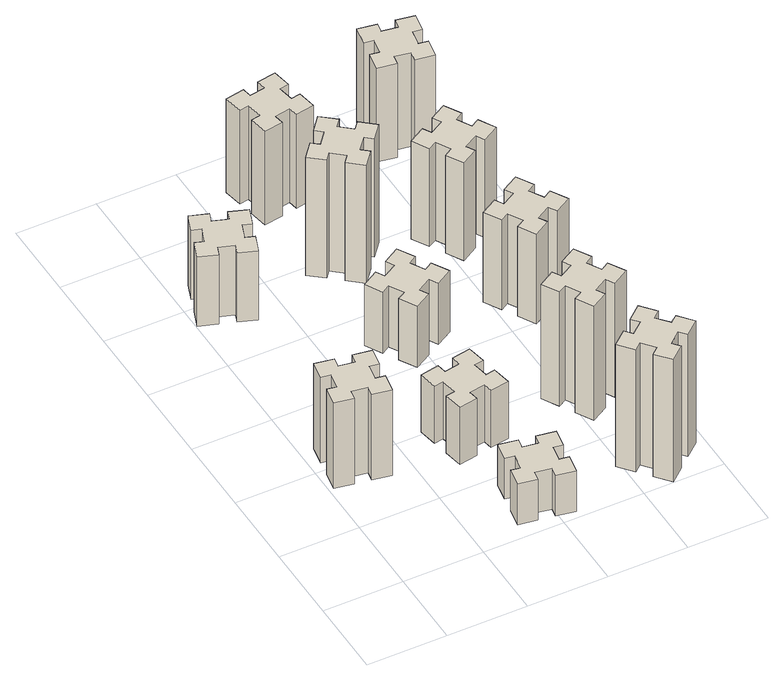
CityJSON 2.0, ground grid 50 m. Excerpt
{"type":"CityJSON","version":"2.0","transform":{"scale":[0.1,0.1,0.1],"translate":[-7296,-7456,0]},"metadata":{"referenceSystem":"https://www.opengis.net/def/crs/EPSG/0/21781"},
"CityObjects":{
"building1":{"type":"Building","attributes":{"class":"1000","function":"1000","usage":"1000","yearOfConstruction":2016,"roofType":"1000","measuredHeight":63,"storeysAboveGround":30,"storeysBelowGround":0},"geometry":[{"type":"Solid","lod":"1","boundaries":[[[[0,1,2,3,4,5,6,7,8,9,10,11,12,13,14,15,16,17,18,19]],[[17,16,20,21]],[[16,15,22,20]],[[15,14,23,22]],[[14,13,24,23]],[[13,12,25,24]],[[12,11,26,25]],[[11,10,27,26]],[[10,9,28,27]],[[9,8,29,28]],[[8,7,30,29]],[[7,6,31,30]],[[6,5,32,31]],[[5,4,33,32]],[[4,3,34,33]],[[3,2,35,34]],[[2,1,36,35]],[[1,0,37,36]],[[0,19,38,37]],[[19,18,39,38]],[[18,17,21,39]],[[24,25,26,27,28,29,30,31,32,33,34,35,36,37,38,39,21,20,22,23]]]]}]},
"building2":{"type":"Building","attributes":{"class":"1000","function":"1000","usage":"1000","yearOfConstruction":2016,"roofType":"1000","measuredHeight":51,"storeysAboveGround":30,"storeysBelowGround":0},"geometry":[{"type":"Solid","lod":"1","boundaries":[[[[40,41,42,43,44,45,46,47,48,49,50,51,52,53,54,55,56,57,58,59]],[[57,56,60,61]],[[56,55,62,60]],[[55,54,63,62]],[[54,53,64,63]],[[53,52,65,64]],[[52,51,66,65]],[[51,50,67,66]],[[50,49,68,67]],[[49,48,69,68]],[[48,47,70,69]],[[47,46,71,70]],[[46,45,72,71]],[[45,44,73,72]],[[44,43,74,73]],[[43,42,75,74]],[[42,41,76,75]],[[41,40,77,76]],[[40,59,78,77]],[[59,58,79,78]],[[58,57,61,79]],[[64,65,66,67,68,69,70,71,72,73,74,75,76,77,78,79,61,60,62,63]]]]}]},
"building3":{"type":"Building","attributes":{"class":"1000","function":"1000","usage":"1000","yearOfConstruction":2016,"roofType":"1000","measuredHeight":30,"storeysAboveGround":30,"storeysBelowGround":0},"geometry":[{"type":"Solid","lod":"1","boundaries":[[[[80,81,82,83,84,85,86,87,88,89,90,91,92,93,94,95,96,97,98,99]],[[97,96,100,101]],[[96,95,102,100]],[[95,94,103,102]],[[94,93,104,103]],[[93,92,105,104]],[[92,91,106,105]],[[91,90,107,106]],[[90,89,108,107]],[[89,88,109,108]],[[88,87,110,109]],[[87,86,111,110]],[[86,85,112,111]],[[85,84,113,112]],[[84,83,114,113]],[[83,82,115,114]],[[82,81,116,115]],[[81,80,117,116]],[[80,99,118,117]],[[99,98,119,118]],[[98,97,101,119]],[[104,105,106,107,108,109,110,111,112,113,114,115,116,117,118,119,101,100,102,103]]]]}]},
"building4":{"type":"Building","attributes":{"class":"1000","function":"1000","usage":"1000","yearOfConstruction":2016,"roofType":"1000","measuredHeight":42,"storeysAboveGround":30,"storeysBelowGround":0},"geometry":[{"type":"Solid","lod":"1","boundaries":[[[[120,121,122,123,124,125,126,127,128,129,130,131,132,133,134,135,136,137,138,139]],[[137,136,140,141]],[[136,135,142,140]],[[135,134,143,142]],[[134,133,144,143]],[[133,132,145,144]],[[132,131,146,145]],[[131,130,147,146]],[[130,129,148,147]],[[129,128,149,148]],[[128,127,150,149]],[[127,126,151,150]],[[126,125,152,151]],[[125,124,153,152]],[[124,123,154,153]],[[123,122,155,154]],[[122,121,156,155]],[[121,120,157,156]],[[120,139,158,157]],[[139,138,159,158]],[[138,137,141,159]],[[144,145,146,147,148,149,150,151,152,153,154,155,156,157,158,159,141,140,142,143]]]]}]},
"building5":{"type":"Building","attributes":{"class":"1000","function":"1000","usage":"1000","yearOfConstruction":2016,"roofType":"1000","measuredHeight":45,"storeysAboveGround":30,"storeysBelowGround":0},"geometry":[{"type":"Solid","lod":"1","boundaries":[[[[160,161,162,163,164,165,166,167,168,169,170,171,172,173,174,175,176,177,178,179]],[[177,176,180,181]],[[176,175,182,180]],[[175,174,183,182]],[[174,173,184,183]],[[173,172,185,184]],[[172,171,186,185]],[[171,170,187,186]],[[170,169,188,187]],[[169,168,189,188]],[[168,167,190,189]],[[167,166,191,190]],[[166,165,192,191]],[[165,164,193,192]],[[164,163,194,193]],[[163,162,195,194]],[[162,161,196,195]],[[161,160,197,196]],[[160,179,198,197]],[[179,178,199,198]],[[178,177,181,199]],[[184,185,186,187,188,189,190,191,192,193,194,195,196,197,198,199,181,180,182,183]]]]}]},
"building6":{"type":"Building","attributes":{"class":"1000","function":"1000","usage":"1000","yearOfConstruction":2016,"roofType":"1000","measuredHeight":87,"storeysAboveGround":30,"storeysBelowGround":0},"geometry":[{"type":"Solid","lod":"1","boundaries":[[[[200,201,202,203,204,205,206,207,208,209,210,211,212,213,214,215,216,217,218,219]],[[217,216,220,221]],[[216,215,222,220]],[[215,214,223,222]],[[214,213,224,223]],[[213,212,225,224]],[[212,211,226,225]],[[211,210,227,226]],[[210,209,228,227]],[[209,208,229,228]],[[208,207,230,229]],[[207,206,231,230]],[[206,205,232,231]],[[205,204,233,232]],[[204,203,234,233]],[[203,202,235,234]],[[202,201,236,235]],[[201,200,237,236]],[[200,219,238,237]],[[219,218,239,238]],[[218,217,221,239]],[[224,225,226,227,228,229,230,231,232,233,234,235,236,237,238,239,221,220,222,223]]]]}]},
"building7":{"type":"Building","attributes":{"class":"1000","function":"1000","usage":"1000","yearOfConstruction":2016,"roofType":"1000","measuredHeight":90,"storeysAboveGround":30,"storeysBelowGround":0},"geometry":[{"type":"Solid","lod":"1","boundaries":[[[[240,241,242,243,244,245,246,247,248,249,250,251,252,253,254,255,256,257,258,259]],[[257,256,260,261]],[[256,255,262,260]],[[255,254,263,262]],[[254,253,264,263]],[[253,252,265,264]],[[252,251,266,265]],[[251,250,267,266]],[[250,249,268,267]],[[249,248,269,268]],[[248,247,270,269]],[[247,246,271,270]],[[246,245,272,271]],[[245,244,273,272]],[[244,243,274,273]],[[243,242,275,274]],[[242,241,276,275]],[[241,240,277,276]],[[240,259,278,277]],[[259,258,279,278]],[[258,257,261,279]],[[264,265,266,267,268,269,270,271,272,273,274,275,276,277,278,279,261,260,262,263]]]]}]},
"building8":{"type":"Building","attributes":{"class":"1000","function":"1000","usage":"1000","yearOfConstruction":2016,"roofType":"1000","measuredHeight":69,"storeysAboveGround":30,"storeysBelowGround":0},"geometry":[{"type":"Solid","lod":"1","boundaries":[[[[280,281,282,283,284,285,286,287,288,289,290,291,292,293,294,295,296,297,298,299]],[[297,296,300,301]],[[296,295,302,300]],[[295,294,303,302]],[[294,293,304,303]],[[293,292,305,304]],[[292,291,306,305]],[[291,290,307,306]],[[290,289,308,307]],[[289,288,309,308]],[[288,287,310,309]],[[287,286,311,310]],[[286,285,312,311]],[[285,284,313,312]],[[284,283,314,313]],[[283,282,315,314]],[[282,281,316,315]],[[281,280,317,316]],[[280,299,318,317]],[[299,298,319,318]],[[298,297,301,319]],[[304,305,306,307,308,309,310,311,312,313,314,315,316,317,318,319,301,300,302,303]]]]}]},
"building9":{"type":"Building","attributes":{"class":"1000","function":"1000","usage":"1000","yearOfConstruction":2016,"roofType":"1000","measuredHeight":84,"storeysAboveGround":30,"storeysBelowGround":0},"geometry":[{"type":"Solid","lod":"1","boundaries":[[[[320,321,322,323,324,325,326,327,328,329,330,331,332,333,334,335,336,337,338,339]],[[337,336,340,341]],[[336,335,342,340]],[[335,334,343,342]],[[334,333,344,343]],[[333,332,345,344]],[[332,331,346,345]],[[331,330,347,346]],[[330,329,348,347]],[[329,328,349,348]],[[328,327,350,349]],[[327,326,351,350]],[[326,325,352,351]],[[325,324,353,352]],[[324,323,354,353]],[[323,322,355,354]],[[322,321,356,355]],[[321,320,357,356]],[[320,339,358,357]],[[339,338,359,358]],[[338,337,341,359]],[[344,345,346,347,348,349,350,351,352,353,354,355,356,357,358,359,341,340,342,343]]]]}]},
"building10":{"type":"Building","attributes":{"class":"1000","function":"1000","usage":"1000","yearOfConstruction":2016,"roofType":"1000","measuredHeight":66,"storeysAboveGround":30,"storeysBelowGround":0},"geometry":[{"type":"Solid","lod":"1","boundaries":[[[[360,361,362,363,364,365,366,367,368,369,370,371,372,373,374,375,376,377,378,379]],[[377,376,380,381]],[[376,375,382,380]],[[375,374,383,382]],[[374,373,384,383]],[[373,372,385,384]],[[372,371,386,385]],[[371,370,387,386]],[[370,369,388,387]],[[369,368,389,388]],[[368,367,390,389]],[[367,366,391,390]],[[366,365,392,391]],[[365,364,393,392]],[[364,363,394,393]],[[363,362,395,394]],[[362,361,396,395]],[[361,360,397,396]],[[360,379,398,397]],[[379,378,399,398]],[[378,377,381,399]],[[384,385,386,387,388,389,390,391,392,393,394,395,396,397,398,399,381,380,382,383]]]]}]},
"building11":{"type":"Building","attributes":{"class":"1000","function":"1000","usage":"1000","yearOfConstruction":2016,"roofType":"1000","measuredHeight":72,"storeysAboveGround":30,"storeysBelowGround":0},"geometry":[{"type":"Solid","lod":"1","boundaries":[[[[400,401,402,403,404,405,406,407,408,409,410,411,412,413,414,415,416,417,418,419]],[[417,416,420,421]],[[416,415,422,420]],[[415,414,423,422]],[[414,413,424,423]],[[413,412,425,424]],[[412,411,426,425]],[[411,410,427,426]],[[410,409,428,427]],[[409,408,429,428]],[[408,407,430,429]],[[407,406,431,430]],[[406,405,432,431]],[[405,404,433,432]],[[404,403,434,433]],[[403,402,435,434]],[[402,401,436,435]],[[401,400,437,436]],[[400,419,438,437]],[[419,418,439,438]],[[418,417,421,439]],[[424,425,426,427,428,429,430,431,432,433,434,435,436,437,438,439,421,420,422,423]]]]}]},
"building12":{"type":"Building","attributes":{"class":"1000","function":"1000","usage":"1000","yearOfConstruction":2016,"roofType":"1000","measuredHeight":69,"storeysAboveGround":30,"storeysBelowGround":0},"geometry":[{"type":"Solid","lod":"1","boundaries":[[[[440,441,442,443,444,445,446,447,448,449,450,451,452,453,454,455,456,457,458,459]],[[457,456,460,461]],[[456,455,462,460]],[[455,454,463,462]],[[454,453,464,463]],[[453,452,465,464]],[[452,451,466,465]],[[451,450,467,466]],[[450,449,468,467]],[[449,448,469,468]],[[448,447,470,469]],[[447,446,471,470]],[[446,445,472,471]],[[445,444,473,472]],[[444,443,474,473]],[[443,442,475,474]],[[442,441,476,475]],[[441,440,477,476]],[[440,459,478,477]],[[459,458,479,478]],[[458,457,461,479]],[[464,465,466,467,468,469,470,471,472,473,474,475,476,477,478,479,461,460,462,463]]]]}]}
},
"vertices":[
[325,917,0],[342,1015,0],[401,1005,0],[422,1123,0],[304,1144,0],[294,1085,0],[195,1102,0],[206,1161,0],[87,1182,0],[67,1064,0],[126,1054,0],[108,955,0],[49,966,0],[28,847,0],[147,827,0],[157,886,0],[255,868,0],[245,809,0],[363,788,0],[384,907,0],[255,868,630],[245,809,630],[157,886,630],[147,827,630],[28,847,630],[49,966,630],[108,955,630],[126,1054,630],[67,1064,630],[87,1182,630],[206,1161,630],[195,1102,630],[294,1085,630],[304,1144,630],[422,1123,630],[401,1005,630],[342,1015,630],[325,917,630],[384,907,630],[363,788,630],
[310,2552,0],[216,2586,0],[237,2642,0],[124,2683,0],[83,2570,0],[139,2550,0],[105,2456,0],[49,2477,0],[7,2364,0],[120,2323,0],[141,2379,0],[235,2345,0],[214,2289,0],[327,2247,0],[368,2360,0],[312,2381,0],[346,2475,0],[402,2454,0],[443,2567,0],[330,2608,0],[346,2475,510],[402,2454,510],[312,2381,510],[368,2360,510],[327,2247,510],[214,2289,510],[235,2345,510],[141,2379,510],[120,2323,510],[7,2364,510],[49,2477,510],[105,2456,510],[139,2550,510],[83,2570,510],[124,2683,510],[237,2642,510],[216,2586,510],[310,2552,510],[330,2608,510],[443,2567,510],
[866,314,0],[848,215,0],[789,226,0],[768,107,0],[887,87,0],[897,146,0],[995,128,0],[985,69,0],[1103,48,0],[1124,167,0],[1065,177,0],[1082,275,0],[1141,265,0],[1162,383,0],[1044,404,0],[1034,345,0],[935,362,0],[946,421,0],[827,442,0],[807,324,0],[935,362,300],[946,421,300],[1034,345,300],[1044,404,300],[1162,383,300],[1141,265,300],[1082,275,300],[1065,177,300],[1124,167,300],[1103,48,300],[985,69,300],[995,128,300],[897,146,300],[887,87,300],[768,107,300],[789,226,300],[848,215,300],[866,314,300],[807,324,300],[827,442,300],
[895,1002,0],[797,985,0],[787,1044,0],[668,1023,0],[689,905,0],[748,915,0],[766,817,0],[707,807,0],[727,688,0],[846,709,0],[835,768,0],[934,786,0],[944,727,0],[1062,747,0],[1041,866,0],[982,855,0],[965,954,0],[1024,964,0],[1003,1082,0],[885,1061,0],[965,954,420],[1024,964,420],[982,855,420],[1041,866,420],[1062,747,420],[944,727,420],[934,786,420],[835,768,420],[846,709,420],[727,688,420],[707,807,420],[766,817,420],[748,915,420],[689,905,420],[668,1023,420],[787,1044,420],[797,985,420],[895,1002,420],[885,1061,420],[1003,1082,420],
[845,1714,0],[895,1627,0],[843,1597,0],[903,1493,0],[1007,1553,0],[977,1605,0],[1064,1655,0],[1094,1603,0],[1198,1663,0],[1138,1767,0],[1086,1737,0],[1036,1824,0],[1088,1854,0],[1028,1958,0],[924,1898,0],[954,1846,0],[867,1796,0],[837,1848,0],[733,1788,0],[793,1684,0],[867,1796,450],[837,1848,450],[954,1846,450],[924,1898,450],[1028,1958,450],[1088,1854,450],[1036,1824,450],[1086,1737,450],[1138,1767,450],[1198,1663,450],[1094,1603,450],[1064,1655,450],[977,1605,450],[1007,1553,450],[903,1493,450],[843,1597,450],[895,1627,450],[845,1714,450],[793,1684,450],[733,1788,450],
[856,2413,0],[933,2349,0],[894,2303,0],[986,2226,0],[1063,2318,0],[1017,2356,0],[1082,2433,0],[1128,2394,0],[1205,2486,0],[1113,2563,0],[1074,2517,0],[998,2582,0],[1036,2628,0],[944,2705,0],[867,2613,0],[913,2574,0],[849,2498,0],[803,2536,0],[726,2444,0],[818,2367,0],[849,2498,870],[803,2536,870],[913,2574,870],[867,2613,870],[944,2705,870],[1036,2628,870],[998,2582,870],[1074,2517,870],[1113,2563,870],[1205,2486,870],[1128,2394,870],[1082,2433,870],[1017,2356,870],[1063,2318,870],[986,2226,870],[894,2303,870],[933,2349,870],[856,2413,870],[818,2367,870],[726,2444,870],
[1738,129,0],[1814,193,0],[1853,147,0],[1945,224,0],[1868,316,0],[1822,278,0],[1757,354,0],[1803,393,0],[1726,485,0],[1634,408,0],[1673,362,0],[1596,297,0],[1558,343,0],[1466,266,0],[1543,174,0],[1589,213,0],[1653,136,0],[1607,98,0],[1684,6,0],[1776,83,0],[1653,136,900],[1607,98,900],[1589,213,900],[1543,174,900],[1466,266,900],[1558,343,900],[1596,297,900],[1673,362,900],[1634,408,900],[1726,485,900],[1803,393,900],[1757,354,900],[1822,278,900],[1868,316,900],[1945,224,900],[1853,147,900],[1814,193,900],[1738,129,900],[1776,83,900],[1684,6,900],
[835,2988,0],[934,3006,0],[944,2947,0],[1062,2967,0],[1041,3086,0],[982,3075,0],[965,3174,0],[1024,3184,0],[1003,3302,0],[885,3281,0],[895,3222,0],[797,3205,0],[787,3264,0],[668,3243,0],[689,3125,0],[748,3135,0],[766,3037,0],[707,3027,0],[727,2908,0],[846,2929,0],[766,3037,690],[707,3027,690],[748,3135,690],[689,3125,690],[668,3243,690],[787,3264,690],[797,3205,690],[895,3222,690],[885,3281,690],[1003,3302,690],[1024,3184,690],[965,3174,690],[982,3075,690],[1041,3086,690],[1062,2967,690],[944,2947,690],[934,3006,690],[835,2988,690],[846,2929,690],[727,2908,690],
[1485,874,0],[1535,787,0],[1483,757,0],[1543,653,0],[1647,713,0],[1617,765,0],[1704,815,0],[1734,763,0],[1838,823,0],[1778,927,0],[1726,897,0],[1676,984,0],[1728,1014,0],[1668,1118,0],[1564,1058,0],[1594,1006,0],[1507,956,0],[1477,1008,0],[1373,948,0],[1433,844,0],[1507,956,840],[1477,1008,840],[1594,1006,840],[1564,1058,840],[1668,1118,840],[1728,1014,840],[1676,984,840],[1726,897,840],[1778,927,840],[1838,823,840],[1734,763,840],[1704,815,840],[1617,765,840],[1647,713,840],[1543,653,840],[1483,757,840],[1535,787,840],[1485,874,840],[1433,844,840],[1373,948,840],
[1826,1737,0],[1776,1824,0],[1828,1854,0],[1768,1958,0],[1664,1898,0],[1694,1846,0],[1607,1796,0],[1577,1848,0],[1473,1788,0],[1533,1684,0],[1585,1714,0],[1635,1627,0],[1583,1597,0],[1643,1493,0],[1747,1553,0],[1717,1605,0],[1804,1655,0],[1834,1603,0],[1938,1663,0],[1878,1767,0],[1804,1655,660],[1834,1603,660],[1717,1605,660],[1747,1553,660],[1643,1493,660],[1583,1597,660],[1635,1627,660],[1585,1714,660],[1533,1684,660],[1473,1788,660],[1577,1848,660],[1607,1796,660],[1694,1846,660],[1664,1898,660],[1768,1958,660],[1828,1854,660],[1776,1824,660],[1826,1737,660],[1878,1767,660],[1938,1663,660],
[1726,2377,0],[1676,2464,0],[1728,2494,0],[1668,2598,0],[1564,2538,0],[1594,2486,0],[1507,2436,0],[1477,2488,0],[1373,2428,0],[1433,2324,0],[1485,2354,0],[1535,2267,0],[1483,2237,0],[1543,2133,0],[1647,2193,0],[1617,2245,0],[1704,2295,0],[1734,2243,0],[1838,2303,0],[1778,2407,0],[1704,2295,720],[1734,2243,720],[1617,2245,720],[1647,2193,720],[1543,2133,720],[1483,2237,720],[1535,2267,720],[1485,2354,720],[1433,2324,720],[1373,2428,720],[1477,2488,720],[1507,2436,720],[1594,2486,720],[1564,2538,720],[1668,2598,720],[1728,2494,720],[1676,2464,720],[1726,2377,720],[1778,2407,720],[1838,2303,720],
[1805,3137,0],[1822,3235,0],[1881,3225,0],[1902,3343,0],[1784,3364,0],[1774,3305,0],[1675,3322,0],[1686,3381,0],[1567,3402,0],[1547,3284,0],[1606,3274,0],[1588,3175,0],[1529,3186,0],[1508,3067,0],[1627,3047,0],[1637,3106,0],[1735,3088,0],[1725,3029,0],[1843,3008,0],[1864,3127,0],[1735,3088,690],[1725,3029,690],[1637,3106,690],[1627,3047,690],[1508,3067,690],[1529,3186,690],[1588,3175,690],[1606,3274,690],[1547,3284,690],[1567,3402,690],[1686,3381,690],[1675,3322,690],[1774,3305,690],[1784,3364,690],[1902,3343,690],[1881,3225,690],[1822,3235,690],[1805,3137,690],[1864,3127,690],[1843,3008,690]
]}
